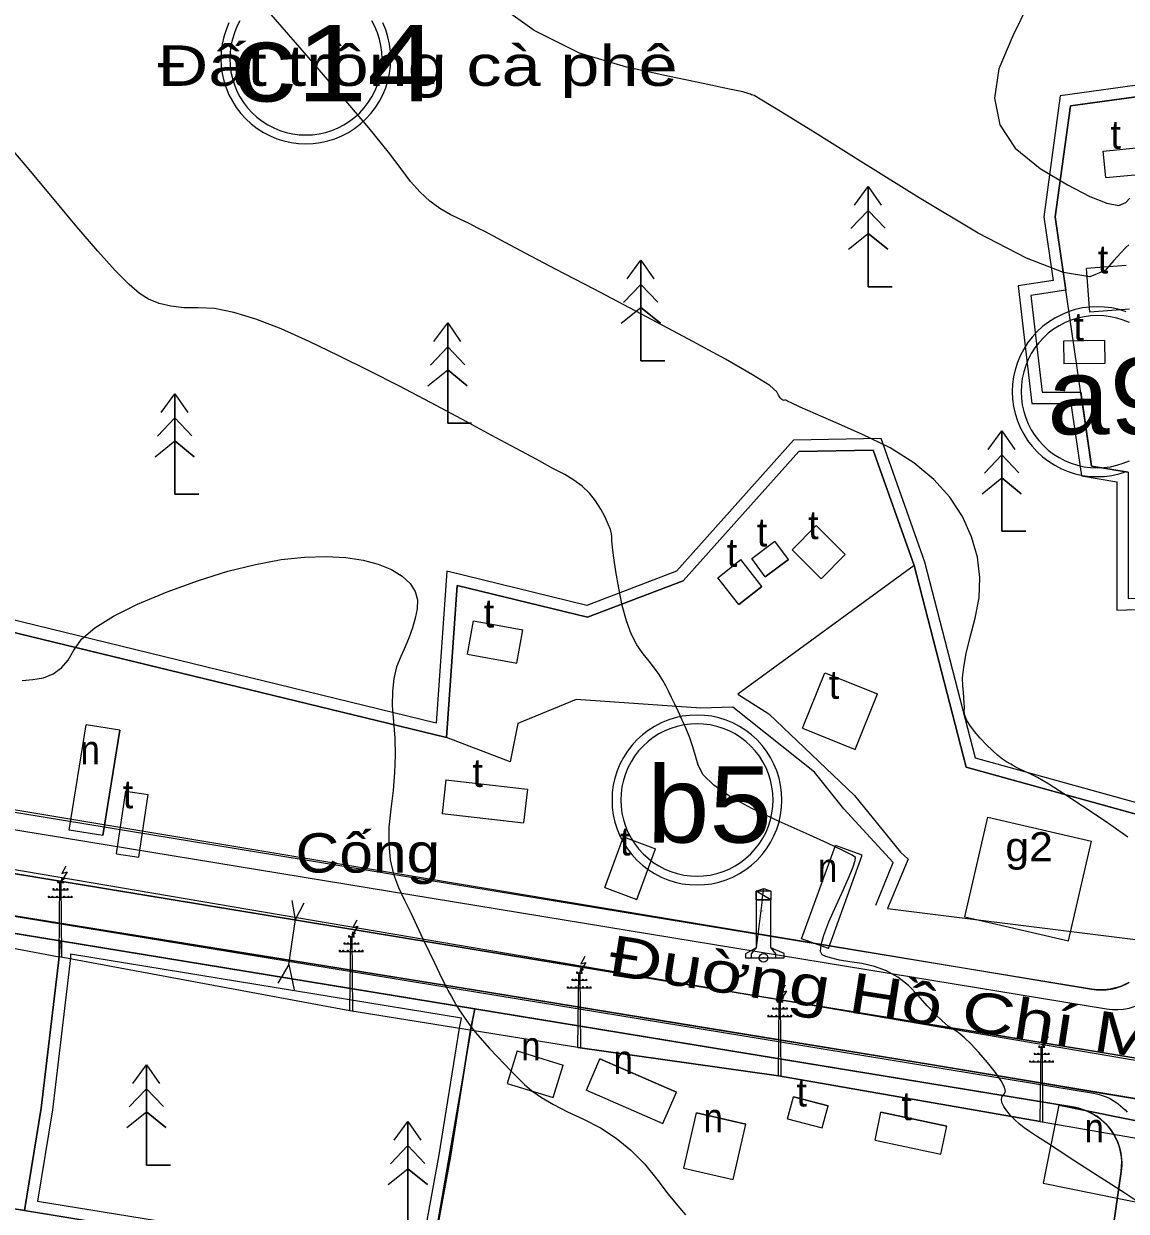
# Model space of a CAD drawing. Header units: metres. Extents: x 532950 to 537618, y 1849954 to 1853119.
# Drawn here: x 535671.4 to 535865.4, y 1851544.3 to 1851753.2 of the extents above; entities that cross this region are included whole.
import ezdxf

# ---------------------------------------------------------------- set-up
doc = ezdxf.new("R2010")
doc.units = ezdxf.units.M
doc.header["$LTSCALE"] = 3.1
doc.header["$PDMODE"] = 32
doc.header["$PDSIZE"] = 1.55
for name, color, linetype, lineweight in [('11', 7, 'Continuous', 13), ('36', 7, 'Continuous', 13), ('50', 7, 'Continuous', 13), ('52', 7, 'Continuous', 13), ('53', 7, 'Continuous', 13), ('55', 7, 'Continuous', 13), ('58', 7, 'Continuous', 13), ('9', 7, 'Continuous', 13)]:
    doc.layers.add(name, color=color, linetype=linetype, lineweight=lineweight)

msp = doc.modelspace()

# ---------------------------------------------------------------- linework, layer by layer
at = {"layer": '11'}
msp.add_lwpolyline([(534746.73, 1851755.99), (534939.8, 1851726.76), (535222.45, 1851682.6), (535475.02, 1851637.55), (536031.43, 1851542.89)], dxfattribs=at)
at = {"layer": '36'}
for points in [[(535872.98, 1851614.59), (535838.89, 1851624.03), (535829.98, 1851658.47), (535822.26, 1851680.23), (535806.85, 1851679.92), (535786.3, 1851656.9), (535770.51, 1851650.89), (535745.84, 1851656.91), (535743.97, 1851630.17), (535615.39, 1851661.52), (535618.35, 1851670.91), (535626.29, 1851698.67), (535643.14, 1851760.83)], [(535867.34, 1851742.37), (535853.8, 1851740.53), (535850.88, 1851719.23), (535852.52, 1851708.01), (535846.38, 1851707.11), (535848.81, 1851686.39), (535855.68, 1851686.39), (535857.54, 1851673.65), (535863.73, 1851672.62), (535863.73, 1851650.05), (535875.7, 1851650.43)], [(535867.34, 1851742.37), (535853.8, 1851740.53), (535850.88, 1851719.23), (535852.52, 1851708.01), (535846.38, 1851707.11), (535848.81, 1851686.39), (535855.68, 1851686.39), (535857.54, 1851673.65), (535863.73, 1851672.62), (535863.73, 1851650.05), (535875.7, 1851650.43)], [(535874.48, 1851624.41), (535874.32, 1851623.18), (535874.16, 1851621.95), (535873.98, 1851620.72), (535873.8, 1851619.49), (535873.61, 1851618.26), (535873.41, 1851617.04), (535873.2, 1851615.81), (535872.98, 1851614.59), (535838.89, 1851624.03), (535829.98, 1851658.47), (535822.26, 1851680.23), (535806.85, 1851679.92), (535786.3, 1851656.9), (535770.51, 1851650.89), (535745.84, 1851656.91), (535743.97, 1851630.17), (535615.39, 1851661.52)], [(535741.28, 1851536.57), (535744.51, 1851554.25), (535748.06, 1851576.52), (535748.42, 1851578.25), (535679.66, 1851589.52), (535679.62, 1851588.88), (535676.46, 1851562.14), (535673.85, 1851546.1), (535717.86, 1851538.92)]]:
    msp.add_lwpolyline(points, dxfattribs=at)
msp.add_lwpolyline([(535748.06, 1851576.52), (535748.42, 1851578.25), (535679.66, 1851589.52), (535679.62, 1851588.88), (535676.46, 1851562.14), (535673.85, 1851546.1), (535717.86, 1851538.92), (535729.53, 1851537.39), (535741.28, 1851536.57), (535744.51, 1851554.25)], close=True, dxfattribs=at)
at = {"layer": '50'}
for points in [[(535869.26, 1851740.61), (535855.58, 1851738.76), (535852.9, 1851719.24), (535854.78, 1851706.32), (535848.59, 1851705.42), (535850.59, 1851688.39), (535857.41, 1851688.39), (535859.31, 1851675.39), (535865.73, 1851674.32), (535865.74, 1851652.12), (535877.63, 1851652.49), (535877.79, 1851666.91), (535877.41, 1851676.44), (535876.06, 1851685.89), (535870.96, 1851711.92), (535869.53, 1851721.48), (535868.96, 1851731.12), (535869.27, 1851740.78)], [(535648.75, 1851596.62), (535560.13, 1851612.32), (535555.48, 1851586.42), (535551.82, 1851563.97), (535671.55, 1851544.45), (535674.48, 1851562.42), (535677.62, 1851589.06), (535677.8, 1851591.86)]]:
    msp.add_lwpolyline(points, close=True, dxfattribs=at)
for points in [[(535874.54, 1851612.08), (535837.25, 1851622.42), (535828.07, 1851657.89), (535820.86, 1851678.21), (535807.77, 1851677.94), (535787.47, 1851655.21), (535770.64, 1851648.8), (535747.67, 1851654.41), (535745.8, 1851627.67), (535613.36, 1851659.8), (535601.68, 1851626.28), (535859.3, 1851583.37), (535860.15, 1851583.27), (535861.02, 1851583.24), (535861.88, 1851583.28), (535862.73, 1851583.4), (535863.57, 1851583.59), (535864.39, 1851583.86), (535865.19, 1851584.19), (535865.95, 1851584.59)], [(535862.81, 1851539.4), (535864.52, 1851551.31), (535864.6, 1851552.17), (535864.61, 1851553.03), (535864.55, 1851553.89), (535864.41, 1851554.74), (535864.2, 1851555.57), (535863.92, 1851556.39), (535863.57, 1851557.17), (535863.16, 1851557.93), (535862.68, 1851558.64), (535862.14, 1851559.32), (535861.55, 1851559.94), (535860.9, 1851560.51), (535860.21, 1851561.02), (535859.47, 1851561.47), (535858.7, 1851561.85), (535857.9, 1851562.17), (535857.08, 1851562.42), (535856.24, 1851562.6), (535750.8, 1851579.89), (535750.03, 1851576.16), (535746.48, 1851553.92), (535742.93, 1851534.51)]]:
    msp.add_lwpolyline(points, dxfattribs=at)
at = {"layer": '52'}
msp.add_line((535651.78, 1851614.36), (535861.95, 1851579.9), dxfattribs=at)
msp.add_lwpolyline([(535649.26, 1851599.58), (535859.62, 1851565.08), (535860.15, 1851564.98), (535860.66, 1851564.85), (535861.18, 1851564.7), (535861.68, 1851564.51), (535862.17, 1851564.3), (535862.65, 1851564.07), (535863.12, 1851563.81), (535863.57, 1851563.52), (535864, 1851563.21), (535864.42, 1851562.88), (535864.82, 1851562.53), (535865.2, 1851562.15), (535865.56, 1851561.76)], dxfattribs=at)
msp.add_arc((535863.57, 1851589.77), 10, 260.6876, 350.1779, dxfattribs=at)
at = {"layer": '53'}
msp.add_line((535717.54, 1851536.95), (535450.7, 1851580.45), dxfattribs=at)
for points in [[(535874.54, 1851612.08), (535837.25, 1851622.42), (535828.07, 1851657.89), (535820.86, 1851678.21), (535807.77, 1851677.94), (535787.47, 1851655.21), (535770.64, 1851648.8), (535747.67, 1851654.41), (535745.8, 1851627.67), (535613.36, 1851659.8), (535601.68, 1851626.28), (535859.3, 1851583.37), (535859.83, 1851583.3), (535860.36, 1851583.25), (535860.9, 1851583.24), (535861.43, 1851583.25), (535861.97, 1851583.29), (535862.5, 1851583.36), (535863.02, 1851583.46), (535863.54, 1851583.58), (535864.06, 1851583.74), (535864.56, 1851583.92), (535865.05, 1851584.13), (535865.54, 1851584.36)], [(535865.53, 1851584.37), (535865.05, 1851584.14), (535864.56, 1851583.93), (535864.05, 1851583.75), (535863.54, 1851583.59), (535863.02, 1851583.47), (535862.5, 1851583.37), (535861.97, 1851583.3), (535861.43, 1851583.26), (535860.9, 1851583.24), (535860.36, 1851583.26), (535859.83, 1851583.3), (535859.3, 1851583.37), (535652.26, 1851617.32)], [(535648.75, 1851596.62), (535856.24, 1851562.6), (535856.76, 1851562.5), (535857.28, 1851562.37), (535857.79, 1851562.21), (535858.29, 1851562.03), (535858.78, 1851561.82), (535859.26, 1851561.58), (535859.73, 1851561.32), (535860.18, 1851561.04), (535860.62, 1851560.73), (535861.04, 1851560.39), (535861.44, 1851560.04), (535861.82, 1851559.67), (535862.18, 1851559.27), (535862.52, 1851558.86), (535862.83, 1851558.43), (535863.13, 1851557.98), (535863.4, 1851557.52), (535863.64, 1851557.04), (535863.86, 1851556.55), (535864.05, 1851556.05), (535864.21, 1851555.55), (535864.35, 1851555.03), (535864.46, 1851554.51), (535864.54, 1851553.98), (535864.59, 1851553.45), (535864.62, 1851552.91), (535864.61, 1851552.38), (535864.58, 1851551.84), (535864.52, 1851551.31), (535862.81, 1851539.4)], [(535742.93, 1851534.51), (535746.48, 1851553.92), (535750.03, 1851576.16), (535750.8, 1851579.89), (535677.8, 1851591.86), (535677.62, 1851589.06), (535674.48, 1851562.42), (535671.55, 1851544.45), (535717.54, 1851536.95)], [(535742.93, 1851534.51), (535750.8, 1851579.89), (535856.24, 1851562.6), (535856.76, 1851562.5), (535857.28, 1851562.37), (535857.79, 1851562.21), (535858.29, 1851562.03), (535858.78, 1851561.82), (535859.26, 1851561.58), (535859.73, 1851561.32), (535860.18, 1851561.04), (535860.62, 1851560.73), (535861.04, 1851560.39), (535861.44, 1851560.04), (535861.82, 1851559.67), (535862.18, 1851559.27), (535862.52, 1851558.86), (535862.83, 1851558.43), (535863.13, 1851557.98), (535863.4, 1851557.52), (535863.64, 1851557.04), (535863.86, 1851556.55), (535864.05, 1851556.05), (535864.21, 1851555.55), (535864.35, 1851555.03), (535864.46, 1851554.51), (535864.54, 1851553.98), (535864.59, 1851553.45), (535864.62, 1851552.91), (535864.61, 1851552.38), (535864.58, 1851551.84), (535864.52, 1851551.31), (535862.81, 1851539.4)]]:
    msp.add_lwpolyline(points, dxfattribs=at)
msp.add_lwpolyline([(535551.82, 1851563.97), (535555.48, 1851586.42), (535560.13, 1851612.32), (535648.75, 1851596.62), (535677.8, 1851591.86), (535677.62, 1851589.06), (535674.48, 1851562.42), (535671.55, 1851544.45)], close=True, dxfattribs=at)
at = {"layer": '55'}
for p, q in [((535861.36, 1851730.8), (535868.33, 1851731.47)), ((535861.82, 1851726.15), (535861.36, 1851730.8)), ((535861.82, 1851726.15), (535868.78, 1851726.82)), ((535820.02, 1851724.59), (535820.02, 1851706.92)), ((535816.96, 1851717.15), (535820.02, 1851720.35)), ((535823, 1851717.21), (535820.02, 1851720.35)), ((535816.54, 1851713.52), (535820.02, 1851716.3)), ((535823.43, 1851713.53), (535820.02, 1851716.3)), ((535780.02, 1851711.59), (535780.02, 1851693.92)), ((535865.41, 1851710.69), (535858.43, 1851710.16)), ((535859.01, 1851702.44), (535858.43, 1851710.16)), ((535776.96, 1851704.15), (535780.02, 1851707.35)), ((535783, 1851704.21), (535780.02, 1851707.35)), ((535820.02, 1851706.92), (535824.22, 1851706.92)), ((535776.54, 1851700.52), (535780.02, 1851703.3)), ((535783.43, 1851700.53), (535780.02, 1851703.3)), ((535865.99, 1851702.96), (535859.01, 1851702.44)), ((535746.02, 1851700.59), (535746.02, 1851682.92)), ((535861.57, 1851697.46), (535854.35, 1851697.35)), ((535861.57, 1851697.46), (535854.35, 1851697.35)), ((535854.35, 1851697.35), (535854.41, 1851693.35)), ((535861.57, 1851697.46), (535861.63, 1851693.46)), ((535742.96, 1851693.15), (535746.02, 1851696.35)), ((535749, 1851693.21), (535746.02, 1851696.35)), ((535780.02, 1851693.92), (535784.22, 1851693.92)), ((535861.63, 1851693.46), (535854.41, 1851693.35)), ((535742.54, 1851689.52), (535746.02, 1851692.3)), ((535749.43, 1851689.53), (535746.02, 1851692.3)), ((535698.02, 1851688.09), (535698.02, 1851670.42)), ((535694.96, 1851680.65), (535698.02, 1851683.85)), ((535701, 1851680.71), (535698.02, 1851683.85)), ((535746.02, 1851682.92), (535750.22, 1851682.92)), ((535843.52, 1851681.59), (535843.52, 1851663.92)), ((535694.54, 1851677.02), (535698.02, 1851679.8)), ((535701.43, 1851677.03), (535698.02, 1851679.8)), ((535840.46, 1851674.15), (535843.52, 1851677.35)), ((535846.5, 1851674.21), (535843.52, 1851677.35)), ((535840.04, 1851670.52), (535843.52, 1851673.3)), ((535846.93, 1851670.53), (535843.52, 1851673.3)), ((535698.02, 1851670.42), (535702.22, 1851670.42)), ((535806.62, 1851660.67), (535810.87, 1851664.91)), ((535810.87, 1851664.91), (535815.97, 1851659.81)), ((535843.52, 1851663.92), (535847.72, 1851663.92)), ((535799.51, 1851659.15), (535803.58, 1851662.16)), ((535805.96, 1851658.94), (535803.58, 1851662.16)), ((535613.36, 1851659.8), (535745.8, 1851627.67)), ((535801.89, 1851655.93), (535799.51, 1851659.15)), ((535811.73, 1851655.57), (535806.62, 1851660.67)), ((535806.62, 1851660.67), (535811.73, 1851655.57)), ((535811.73, 1851655.57), (535815.97, 1851659.81)), ((535793.52, 1851655.71), (535797.57, 1851658.93)), ((535801.3, 1851654.23), (535797.57, 1851658.93)), ((535805.96, 1851658.94), (535801.89, 1851655.93)), ((535801.89, 1851655.93), (535805.96, 1851658.94)), ((535797.26, 1851651.02), (535793.52, 1851655.71)), ((535801.3, 1851654.23), (535797.26, 1851651.02)), ((535797.26, 1851651.02), (535801.3, 1851654.23)), ((535749.51, 1851642.28), (535750.58, 1851648.18)), ((535750.58, 1851648.18), (535759.26, 1851646.61)), ((535758.19, 1851640.7), (535759.26, 1851646.61)), ((535749.51, 1851642.28), (535758.19, 1851640.7)), ((535808.43, 1851629.27), (535812.37, 1851639.04)), ((535808.43, 1851629.27), (535812.37, 1851639.04)), ((535812.37, 1851639.04), (535821.64, 1851635.3)), ((535817.71, 1851625.54), (535821.64, 1851635.3)), ((535679.42, 1851611.35), (535682.4, 1851629.87)), ((535688.32, 1851628.91), (535682.4, 1851629.87)), ((535688.32, 1851628.91), (535685.34, 1851610.39)), ((535685.34, 1851610.39), (535688.32, 1851628.91)), ((535808.43, 1851629.27), (535817.71, 1851625.54)), ((535745.69, 1851620.21), (535745.01, 1851614.25)), ((535745.69, 1851620.21), (535760.05, 1851618.57)), ((535687.71, 1851607.2), (535689.35, 1851618.18)), ((535687.71, 1851607.2), (535689.35, 1851618.18)), ((535689.35, 1851618.18), (535693.31, 1851617.59)), ((535691.67, 1851606.6), (535693.31, 1851617.59)), ((535760.05, 1851618.57), (535759.37, 1851612.61)), ((535745.01, 1851614.25), (535757.38, 1851612.84)), ((535745.01, 1851614.25), (535759.37, 1851612.61)), ((535836.99, 1851596.09), (535841.05, 1851613.63)), ((535841.05, 1851613.63), (535859.27, 1851609.42)), ((535685.34, 1851610.39), (535679.42, 1851611.35)), ((535773.66, 1851601.24), (535776.97, 1851610.15)), ((535773.66, 1851601.24), (535776.97, 1851610.15)), ((535776.97, 1851610.15), (535782.59, 1851608.06)), ((535855.22, 1851591.88), (535859.27, 1851609.42)), ((535761.35, 1851588.57), (535645.41, 1851607.69)), ((535687.71, 1851607.2), (535691.67, 1851606.6)), ((535779.29, 1851599.16), (535782.59, 1851608.06)), ((535808.29, 1851592.21), (535814.25, 1851608.66)), ((535812.99, 1851590.5), (535818.95, 1851606.96)), ((535812.99, 1851590.5), (535818.95, 1851606.96)), ((535818.95, 1851606.96), (535814.25, 1851608.66)), ((535678.05, 1851602.43), (535678.2, 1851603.04)), ((535676.54, 1851600.87), (535679.25, 1851600.87)), ((535677.35, 1851602.11), (535678.44, 1851602.11)), ((535773.66, 1851601.24), (535779.29, 1851599.16)), ((535750.56, 1851583.25), (535656.19, 1851598.45)), ((535675.73, 1851599.54), (535680.01, 1851599.54)), ((535719.25, 1851595.65), (535720.73, 1851598.58)), ((535630.2, 1851598.09), (535677.62, 1851589.06)), ((535718.06, 1851587.72), (535719.25, 1851595.65)), ((535836.99, 1851596.09), (535855.22, 1851591.88)), ((535836.99, 1851596.09), (535855.22, 1851591.88)), ((535728.53, 1851592.59), (535729.62, 1851592.59)), ((535729.23, 1851592.91), (535729.38, 1851593.52)), ((535812.99, 1851590.5), (535808.29, 1851592.21)), ((535727.72, 1851591.34), (535730.43, 1851591.34)), ((535728.81, 1851579.54), (535677.62, 1851589.06)), ((535726.91, 1851590.01), (535731.19, 1851590.01)), ((535718.06, 1851587.72), (535716.14, 1851584.41)), ((535718.06, 1851587.72), (535718.98, 1851583.26)), ((535768.65, 1851586.19), (535769.74, 1851586.19)), ((535769.35, 1851586.51), (535769.5, 1851587.12)), ((535767.84, 1851584.95), (535770.55, 1851584.95)), ((535767.03, 1851583.61), (535771.31, 1851583.61)), ((535804.62, 1851581.49), (535804.77, 1851582.1)), ((535803.12, 1851579.92), (535805.83, 1851579.92)), ((535803.93, 1851581.17), (535805.02, 1851581.17)), ((535802.31, 1851578.59), (535806.59, 1851578.59)), ((535850.69, 1851573.49), (535850.84, 1851574.1)), ((535758.23, 1851572.54), (535756.45, 1851566.81)), ((535758.23, 1851572.54), (535766.33, 1851570.03)), ((535758.23, 1851572.54), (535766.33, 1851570.03)), ((535849.18, 1851571.93), (535851.89, 1851571.93)), ((535849.99, 1851573.18), (535851.08, 1851573.18)), ((535693.02, 1851570.09), (535693.02, 1851552.42)), ((535764.56, 1851564.3), (535766.33, 1851570.03)), ((535770.41, 1851565.63), (535772.81, 1851571.13)), ((535786.25, 1851565.26), (535772.81, 1851571.13)), ((535772.81, 1851571.13), (535786.25, 1851565.26)), ((535943.31, 1851551.4), (535831.32, 1851570.05)), ((535848.37, 1851570.6), (535852.65, 1851570.6)), ((535689.96, 1851562.65), (535693.02, 1851565.85)), ((535696, 1851562.71), (535693.02, 1851565.85)), ((535756.45, 1851566.81), (535764.56, 1851564.3)), ((535770.41, 1851565.63), (535783.85, 1851559.76)), ((535783.85, 1851559.76), (535786.25, 1851565.26)), ((535805.83, 1851560.58), (535806.85, 1851564.45)), ((535812.95, 1851562.83), (535806.85, 1851564.45)), ((535806.85, 1851564.45), (535812.95, 1851562.83)), ((535853.55, 1851562.95), (535850.79, 1851549.23)), ((535871.78, 1851559.29), (535853.55, 1851562.95)), ((535853.55, 1851562.95), (535871.78, 1851559.29)), ((535689.54, 1851559.02), (535693.02, 1851561.8)), ((535696.43, 1851559.03), (535693.02, 1851561.8)), ((535787.58, 1851551.89), (535789.82, 1851561.64)), ((535798.46, 1851559.65), (535789.82, 1851561.64)), ((535789.82, 1851561.64), (535798.46, 1851559.65)), ((535811.93, 1851558.97), (535812.95, 1851562.83)), ((535821.2, 1851556.84), (535822.25, 1851561.73)), ((535833.82, 1851559.25), (535822.25, 1851561.73)), ((535822.25, 1851561.73), (535833.82, 1851559.25)), ((535739.02, 1851560.09), (535739.02, 1851542.42)), ((535796.22, 1851549.91), (535798.46, 1851559.65)), ((535805.83, 1851560.58), (535811.93, 1851558.97)), ((535832.78, 1851554.36), (535833.82, 1851559.25)), ((535821.2, 1851556.84), (535832.78, 1851554.36)), ((535735.96, 1851552.65), (535739.02, 1851555.85)), ((535742, 1851552.71), (535739.02, 1851555.85)), ((535693.02, 1851552.42), (535697.22, 1851552.42)), ((535735.54, 1851549.02), (535739.02, 1851551.8)), ((535742.43, 1851549.03), (535739.02, 1851551.8)), ((535787.58, 1851551.89), (535796.22, 1851549.91)), ((535850.79, 1851549.23), (535869.02, 1851545.56))]:
    msp.add_line(p, q, dxfattribs=at)
for points in [[(535872.41, 1851570.38), (535846.83, 1851574.57), (535821.26, 1851578.76), (535761.35, 1851588.57), (535719.23, 1851595.51), (535674.39, 1851602.91), (535645.41, 1851607.69), (535598.51, 1851616.12), (535550.55, 1851624.74), (535519.05, 1851630.39), (535451.41, 1851641.73), (535449.38, 1851643.3), (535448.59, 1851644.24), (535447.71, 1851645.52), (535446.85, 1851647.37), (535449.25, 1851666.44), (535456.08, 1851686.86), (535462.92, 1851702.5), (535468.6, 1851715.49), (535476.45, 1851739.08), (535582.95, 1851706.02), (535584.42, 1851710.44), (535478.15, 1851743.46), (535485.58, 1851772.66)], [(535865.84, 1851714.31), (535865.31, 1851713.83), (535864.44, 1851712.92), (535863.23, 1851711.57), (535861.68, 1851709.78), (535859, 1851708.68), (535854.39, 1851709.41), (535847.84, 1851711.97), (535839.37, 1851716.35), (535828.97, 1851722.56), (535818.72, 1851728.98), (535810.69, 1851733.99), (535804.89, 1851737.59), (535801.3, 1851739.78), (535799.94, 1851740.56), (535799.71, 1851740.64), (535799.48, 1851740.72), (535799.27, 1851740.8), (535799.08, 1851740.87), (535798.91, 1851740.95), (535797.92, 1851741.19), (535795.28, 1851741.77), (535790.99, 1851742.69), (535785.05, 1851743.94), (535777.46, 1851745.53), (535769.2, 1851748.03), (535761.25, 1851752.03), (535753.62, 1851757.52)], [(535806.42, 1851686.51), (535805.78, 1851686.83), (535805.65, 1851686.92), (535805.51, 1851686.98), (535805.38, 1851687), (535805.25, 1851686.99), (535805.12, 1851686.94), (535804.98, 1851686.96), (535804.78, 1851687.11), (535804.53, 1851687.42), (535804.24, 1851687.86), (535803.91, 1851688.46), (535802.67, 1851689.54), (535799.67, 1851691.44), (535794.91, 1851694.17), (535788.4, 1851697.73), (535780.13, 1851702.1), (535771.77, 1851706.49), (535764.99, 1851710.05), (535759.78, 1851712.79), (535756.14, 1851714.71), (535754.08, 1851715.81), (535752.76, 1851716.52), (535751.33, 1851717.26), (535749.79, 1851718.03), (535748.16, 1851718.83), (535746.42, 1851719.67), (535744.64, 1851720.67), (535742.89, 1851721.97), (535741.18, 1851723.57), (535739.49, 1851725.46), (535737.83, 1851727.65), (535735.59, 1851730.63), (535732.13, 1851734.88), (535727.47, 1851740.4), (535721.6, 1851747.2), (535714.52, 1851755.27)], [(535848.19, 1851756.7), (535845.44, 1851751.05), (535842.97, 1851745.29), (535842.21, 1851740.08), (535843.18, 1851735.41), (535845.86, 1851731.29), (535850.26, 1851727.72)], [(535865.73, 1851674.32), (535859.31, 1851675.39), (535852.9, 1851719.24), (535855.58, 1851738.76), (535873.68, 1851741.21)], [(535804.32, 1851612.88), (535799.5, 1851615.14), (535795.67, 1851617.26), (535792.82, 1851619.25), (535790.95, 1851621.09), (535790.07, 1851622.79), (535789.64, 1851624.41), (535789.15, 1851626.01), (535788.6, 1851627.59), (535787.98, 1851629.15), (535787.29, 1851630.69), (535786.6, 1851632.15), (535785.96, 1851633.48), (535785.38, 1851634.69), (535784.86, 1851635.78), (535784.39, 1851636.73), (535783.88, 1851637.68), (535783.22, 1851638.71), (535782.42, 1851639.84), (535781.48, 1851641.07), (535780.39, 1851642.39), (535779.3, 1851643.94), (535778.32, 1851645.87), (535777.46, 1851648.17), (535776.72, 1851650.84), (535776.1, 1851653.89), (535775.6, 1851656.84), (535775.23, 1851659.23), (535774.99, 1851661.04), (535774.87, 1851662.29), (535774.87, 1851662.97), (535774.85, 1851663.49), (535774.65, 1851664.22), (535774.26, 1851665.19), (535773.7, 1851666.39), (535772.96, 1851667.81), (535772.04, 1851669.28), (535770.94, 1851670.63), (535769.67, 1851671.84), (535768.23, 1851672.93), (535766.61, 1851673.89), (535764.52, 1851674.99), (535761.67, 1851676.52), (535758.05, 1851678.47), (535753.66, 1851680.84), (535748.5, 1851683.63), (535743, 1851686.58), (535737.56, 1851689.43), (535732.19, 1851692.17), (535726.88, 1851694.8), (535721.65, 1851697.33), (535716.7, 1851699.55), (535712.27, 1851701.25), (535708.36, 1851702.43), (535704.96, 1851703.09), (535702.08, 1851703.23), (535699.57, 1851703.23), (535697.29, 1851703.49), (535695.23, 1851704), (535693.39, 1851704.75), (535691.77, 1851705.76), (535689.95, 1851707.34), (535687.51, 1851709.82), (535684.45, 1851713.19), (535680.76, 1851717.45), (535676.45, 1851722.62), (535672.01, 1851727.95), (535667.95, 1851732.72)], [(535850.26, 1851727.72), (535855.08, 1851724.85), (535858.99, 1851722.81), (535862.01, 1851721.61), (535864.13, 1851721.25), (535865.35, 1851721.74), (535866.05, 1851722.49)], [(535817.59, 1851721.3), (535820.02, 1851724.59), (535822.29, 1851721.3)], [(535817.59, 1851721.3), (535820.02, 1851724.59), (535822.29, 1851721.3)], [(535824.22, 1851706.92), (535820.02, 1851706.92), (535820.02, 1851724.59)], [(535816.96, 1851717.15), (535820.02, 1851720.35), (535823, 1851717.21)], [(535816.54, 1851713.52), (535820.02, 1851716.3), (535823.43, 1851713.53)], [(535777.59, 1851708.3), (535780.02, 1851711.59), (535782.29, 1851708.3)], [(535777.59, 1851708.3), (535780.02, 1851711.59), (535782.29, 1851708.3)], [(535784.22, 1851693.92), (535780.02, 1851693.92), (535780.02, 1851711.59)], [(535776.96, 1851704.15), (535780.02, 1851707.35), (535783, 1851704.21)], [(535776.54, 1851700.52), (535780.02, 1851703.3), (535783.43, 1851700.53)], [(535743.59, 1851697.3), (535746.02, 1851700.59), (535748.29, 1851697.3)], [(535743.59, 1851697.3), (535746.02, 1851700.59), (535748.29, 1851697.3)], [(535750.22, 1851682.92), (535746.02, 1851682.92), (535746.02, 1851700.59)], [(535742.96, 1851693.15), (535746.02, 1851696.35), (535749, 1851693.21)], [(535742.54, 1851689.52), (535746.02, 1851692.3), (535749.43, 1851689.53)], [(535695.59, 1851684.8), (535698.02, 1851688.09), (535700.29, 1851684.8)], [(535695.59, 1851684.8), (535698.02, 1851688.09), (535700.29, 1851684.8)], [(535702.22, 1851670.42), (535698.02, 1851670.42), (535698.02, 1851688.09)], [(535865.71, 1851610.09), (535861.68, 1851612.91), (535857.7, 1851615.59), (535854.4, 1851617.76), (535851.76, 1851619.43), (535849.79, 1851620.6), (535848.5, 1851621.27), (535847.56, 1851621.68), (535846.68, 1851622.1), (535845.85, 1851622.51), (535845.08, 1851622.93), (535844.35, 1851623.34), (535843.61, 1851623.84), (535842.78, 1851624.51), (535841.85, 1851625.34), (535840.83, 1851626.35), (535839.72, 1851627.52), (535838.68, 1851628.72), (535837.88, 1851629.79), (535837.32, 1851630.74), (535836.99, 1851631.56), (535836.9, 1851632.26), (535836.92, 1851632.95), (535836.9, 1851633.74), (535836.85, 1851634.64), (535836.76, 1851635.64), (535836.64, 1851636.75), (535836.62, 1851638.15), (535836.82, 1851640.04), (535837.26, 1851642.42), (535837.92, 1851645.28), (535838.81, 1851648.64), (535839.52, 1851652.23), (535839.65, 1851655.81), (535839.21, 1851659.38), (535838.2, 1851662.94), (535836.6, 1851666.49), (535834.39, 1851669.9), (535831.53, 1851673.05), (535828.01, 1851675.95), (535823.84, 1851678.58), (535819.01, 1851680.95), (535814.36, 1851682.98), (535810.71, 1851684.59), (535808.06, 1851685.76), (535806.42, 1851686.51)], [(535694.96, 1851680.65), (535698.02, 1851683.85), (535701, 1851680.71)], [(535841.09, 1851678.3), (535843.52, 1851681.59), (535845.79, 1851678.3)], [(535841.09, 1851678.3), (535843.52, 1851681.59), (535845.79, 1851678.3)], [(535847.72, 1851663.92), (535843.52, 1851663.92), (535843.52, 1851681.59)], [(535694.54, 1851677.02), (535698.02, 1851679.8), (535701.43, 1851677.03)], [(535821.36, 1851598.17), (535824.38, 1851605.65), (535815.7, 1851615.08), (535810.56, 1851621.54), (535796.19, 1851632.97), (535790.57, 1851632.78), (535768.62, 1851634.35), (535758.35, 1851630.08), (535757.02, 1851623.39), (535745.8, 1851627.67), (535747.67, 1851654.41), (535770.64, 1851648.8), (535787.47, 1851655.21), (535807.77, 1851677.94), (535820.86, 1851678.21), (535828.07, 1851657.89), (535797.05, 1851635.25), (535802.5, 1851631.8), (535817.61, 1851617.45), (535825.7, 1851607.45), (535827.05, 1851606.27), (535826.37, 1851604.72), (535823.37, 1851597.55), (535875.04, 1851591.09)], [(535840.46, 1851674.15), (535843.52, 1851677.35), (535846.5, 1851674.21)], [(535840.04, 1851670.52), (535843.52, 1851673.3), (535846.93, 1851670.53)], [(535671.14, 1851637.69), (535673, 1851637.83), (535674.91, 1851638.16), (535676.58, 1851638.85), (535678.03, 1851639.88), (535679.25, 1851641.27), (535680.23, 1851643), (535681.59, 1851644.94), (535683.9, 1851646.94), (535687.19, 1851649), (535691.43, 1851651.11), (535696.65, 1851653.28), (535702.17, 1851655.28), (535707.35, 1851656.89), (535712.19, 1851658.1), (535716.69, 1851658.93), (535720.84, 1851659.37), (535724.64, 1851659.47), (535728.06, 1851659.3), (535731.12, 1851658.86), (535733.8, 1851658.15), (535736.11, 1851657.17), (535738, 1851656.01), (535739.39, 1851654.73), (535740.29, 1851653.35), (535740.71, 1851651.86), (535740.64, 1851650.26), (535740.27, 1851648.61), (535739.8, 1851646.94), (535739.22, 1851645.27), (535738.54, 1851643.58), (535737.75, 1851641.88), (535737.03, 1851640.06), (535736.54, 1851638), (535736.28, 1851635.71), (535736.25, 1851633.19), (535736.45, 1851630.44), (535736.69, 1851627.53), (535736.76, 1851624.53), (535736.67, 1851621.46), (535736.42, 1851618.3), (535736, 1851615.06), (535735.66, 1851611.88), (535735.63, 1851608.91), (535735.9, 1851606.15), (535736.49, 1851603.6), (535737.38, 1851601.26), (535738.44, 1851599.03), (535739.5, 1851596.78), (535740.57, 1851594.52), (535741.65, 1851592.25), (535742.74, 1851589.97)], [(535828.07, 1851657.89), (535837.25, 1851622.42), (535878.78, 1851610.91)], [(535421, 1851640.21), (535447.68, 1851635.44), (535487.29, 1851628.56), (535518.13, 1851623.25), (535560.72, 1851615.6), (535602.91, 1851608.02), (535656.19, 1851598.45), (535677.99, 1851594.94), (535703.37, 1851590.85), (535718.17, 1851588.47), (535750.56, 1851583.25), (535790.94, 1851576.65), (535831.32, 1851570.05), (535859.32, 1851565.39), (535887.31, 1851560.73)], [(535867.1, 1851546.21), (535865.33, 1851547.35), (535862.85, 1851548.95), (535859.67, 1851551.01), (535856.39, 1851553.13), (535853.62, 1851554.92), (535851.36, 1851556.38), (535849.62, 1851557.51), (535848.39, 1851558.31), (535847.45, 1851558.97), (535846.58, 1851559.66), (535845.78, 1851560.39), (535845.04, 1851561.16), (535844.37, 1851561.97), (535843.84, 1851562.75), (535843.53, 1851563.43), (535843.43, 1851564.01), (535843.55, 1851564.49), (535843.89, 1851564.86), (535844.14, 1851565.35), (535843.97, 1851566.15), (535843.39, 1851567.27), (535842.4, 1851568.7), (535841, 1851570.45), (535839.47, 1851572.21), (535838.1, 1851573.68), (535836.9, 1851574.85), (535835.84, 1851575.73), (535834.95, 1851576.31), (535834.06, 1851576.89), (535832.99, 1851577.78), (535831.76, 1851578.96), (535830.36, 1851580.45), (535828.79, 1851582.24), (535827.07, 1851584.01), (535825.22, 1851585.46), (535823.23, 1851586.59), (535821.12, 1851587.39), (535818.87, 1851587.87), (535816.75, 1851588.19), (535814.98, 1851588.5), (535813.59, 1851588.81), (535812.56, 1851589.12), (535811.9, 1851589.42), (535811.62, 1851590.01), (535811.72, 1851591.17), (535812.21, 1851592.9), (535813.09, 1851595.2), (535814.35, 1851598.07), (535815.65, 1851600.93), (535816.65, 1851603.21), (535817.34, 1851604.89), (535817.72, 1851606), (535817.79, 1851606.51), (535817.18, 1851606.94), (535815.54, 1851607.79), (535812.84, 1851609.07), (535809.1, 1851610.77), (535804.32, 1851612.88)], [(535645.41, 1851607.69), (535761.35, 1851588.57), (535881.16, 1851568.94)], [(535678.82, 1851605.03), (535678.13, 1851603.74), (535679.03, 1851604), (535678.05, 1851602.39), (535678.6, 1851602.84)], [(535677.62, 1851589.06), (535677.78, 1851602.22), (535677.95, 1851602.22), (535678.06, 1851589.06)], [(535800.31, 1851600.62), (535801.61, 1851601.06), (535802.86, 1851600.62), (535802.86, 1851599.58), (535802.86, 1851599.11), (535800.31, 1851599.11), (535800.31, 1851600.62), (535800.31, 1851590.71), (535799.41, 1851589.58), (535799.41, 1851588.88), (535803.76, 1851588.88), (535803.76, 1851589.58), (535802.86, 1851590.71), (535802.86, 1851599.11)], [(535831.32, 1851570.05), (535750.56, 1851583.25), (535656.19, 1851598.45)], [(535718.06, 1851587.72), (535719.25, 1851595.65), (535718.62, 1851599)], [(535730, 1851595.51), (535729.31, 1851594.21), (535730.21, 1851594.48), (535729.23, 1851592.87), (535729.78, 1851593.31)], [(535728.81, 1851579.54), (535728.96, 1851592.7), (535729.13, 1851592.7), (535729.24, 1851579.54)], [(535768.93, 1851573.14), (535728.81, 1851579.54), (535677.62, 1851589.06)], [(535742.74, 1851589.97), (535743.75, 1851587.87), (535744.58, 1851586.14), (535745.24, 1851584.79), (535745.72, 1851583.8), (535746.04, 1851583.19), (535746.31, 1851582.7), (535746.66, 1851582.07), (535747.11, 1851581.31), (535747.64, 1851580.41), (535748.27, 1851579.38), (535749, 1851578.25), (535749.88, 1851577.04), (535750.9, 1851575.75), (535752.05, 1851574.39), (535753.35, 1851572.96), (535754.69, 1851571.53), (535755.98, 1851570.18), (535757.22, 1851568.9), (535758.41, 1851567.7), (535759.54, 1851566.58), (535760.84, 1851565.47), (535762.53, 1851564.31), (535764.61, 1851563.09), (535767.07, 1851561.82), (535769.92, 1851560.49), (535772.88, 1851558.98), (535775.64, 1851557.18), (535778.23, 1851555.07), (535780.63, 1851552.65), (535782.84, 1851549.94), (535784.81, 1851547.34), (535786.48, 1851545.25), (535787.85, 1851543.67)], [(535770.12, 1851589.11), (535769.43, 1851587.82), (535770.33, 1851588.08), (535769.35, 1851586.47), (535769.9, 1851586.91)], [(535768.93, 1851573.14), (535769.08, 1851586.3), (535769.25, 1851586.3), (535769.36, 1851573.14)], [(535805.39, 1851584.09), (535804.71, 1851582.79), (535805.6, 1851583.06), (535804.63, 1851581.45), (535805.18, 1851581.89)], [(535804.2, 1851568.12), (535804.36, 1851581.28), (535804.53, 1851581.28), (535804.64, 1851568.12)], [(535851.46, 1851576.09), (535850.77, 1851574.8), (535851.67, 1851575.06), (535850.69, 1851573.45), (535851.24, 1851573.9)], [(535850.27, 1851560.12), (535804.2, 1851568.12), (535768.93, 1851573.14)], [(535768.93, 1851573.14), (535804.2, 1851568.12), (535850.27, 1851560.12), (535893.93, 1851552.55)], [(535850.27, 1851560.12), (535850.42, 1851573.28), (535850.59, 1851573.28), (535850.7, 1851560.12)], [(535690.59, 1851566.8), (535693.02, 1851570.09), (535695.29, 1851566.8)], [(535690.59, 1851566.8), (535693.02, 1851570.09), (535695.29, 1851566.8)], [(535697.22, 1851552.42), (535693.02, 1851552.42), (535693.02, 1851570.09)], [(535831.32, 1851570.05), (535943.31, 1851551.4), (536041.3, 1851534.62)], [(535689.96, 1851562.65), (535693.02, 1851565.85), (535696, 1851562.71)], [(535689.54, 1851559.02), (535693.02, 1851561.8), (535696.43, 1851559.03)], [(535736.59, 1851556.8), (535739.02, 1851560.09), (535741.29, 1851556.8)], [(535736.59, 1851556.8), (535739.02, 1851560.09), (535741.29, 1851556.8)], [(535743.22, 1851542.42), (535739.02, 1851542.42), (535739.02, 1851560.09)], [(535735.96, 1851552.65), (535739.02, 1851555.85), (535742, 1851552.71)], [(535735.54, 1851549.02), (535739.02, 1851551.8), (535742.43, 1851549.03)]]:
    msp.add_lwpolyline(points, dxfattribs=at)
for points in [[(535676.62, 1851600.87), (535676.62, 1851601.07), (535676.71, 1851601.07), (535676.71, 1851600.87)], [(535677.21, 1851600.87), (535677.21, 1851601.07), (535677.3, 1851601.07), (535677.3, 1851600.87)], [(535677.42, 1851602.12), (535677.42, 1851602.32), (535677.51, 1851602.32), (535677.51, 1851602.12)], [(535678.25, 1851602.12), (535678.25, 1851602.32), (535678.34, 1851602.32), (535678.34, 1851602.12)], [(535678.47, 1851600.88), (535678.47, 1851601.08), (535678.56, 1851601.08), (535678.56, 1851600.88)], [(535679.06, 1851600.87), (535679.06, 1851601.07), (535679.15, 1851601.07), (535679.15, 1851600.87)], [(535800.31, 1851599.11), (535802.86, 1851599.11), (535800.31, 1851600.62), (535800.31, 1851590.64), (535798.43, 1851589.58), (535798.43, 1851588.88), (535805.2, 1851588.88), (535805.2, 1851589.62), (535802.86, 1851590.64), (535802.86, 1851599.11)], [(535800.31, 1851600.62), (535800.31, 1851599.11), (535801.36, 1851599.11), (535801.61, 1851601.06), (535802.86, 1851600.62)], [(535675.8, 1851599.53), (535675.8, 1851599.73), (535675.89, 1851599.73), (535675.89, 1851599.53)], [(535676.39, 1851599.53), (535676.39, 1851599.73), (535676.48, 1851599.73), (535676.48, 1851599.53)], [(535677.21, 1851599.53), (535677.21, 1851599.73), (535677.3, 1851599.73), (535677.3, 1851599.53)], [(535678.47, 1851599.54), (535678.47, 1851599.74), (535678.56, 1851599.74), (535678.56, 1851599.54)], [(535679.22, 1851599.54), (535679.22, 1851599.74), (535679.31, 1851599.74), (535679.31, 1851599.54)], [(535679.81, 1851599.53), (535679.81, 1851599.73), (535679.9, 1851599.73), (535679.9, 1851599.53)], [(535801.36, 1851599.11), (535800.31, 1851590.64), (535798.43, 1851589.58), (535798.43, 1851588.88), (535805.2, 1851588.88), (535805.2, 1851589.62), (535802.86, 1851590.64), (535802.86, 1851599.11)], [(535728.6, 1851592.6), (535728.6, 1851592.8), (535728.69, 1851592.8), (535728.69, 1851592.6)], [(535729.44, 1851592.6), (535729.44, 1851592.8), (535729.52, 1851592.8), (535729.52, 1851592.6)], [(535726.99, 1851590.01), (535726.99, 1851590.21), (535727.07, 1851590.21), (535727.07, 1851590.01)], [(535727.58, 1851590.01), (535727.58, 1851590.21), (535727.66, 1851590.21), (535727.66, 1851590.01)], [(535727.8, 1851591.34), (535727.8, 1851591.54), (535727.89, 1851591.54), (535727.89, 1851591.34)], [(535728.39, 1851591.34), (535728.39, 1851591.54), (535728.48, 1851591.54), (535728.48, 1851591.34)], [(535728.39, 1851590.01), (535728.39, 1851590.21), (535728.48, 1851590.21), (535728.48, 1851590.01)], [(535729.65, 1851591.35), (535729.65, 1851591.55), (535729.74, 1851591.55), (535729.74, 1851591.35)], [(535729.65, 1851590.02), (535729.65, 1851590.22), (535729.74, 1851590.22), (535729.74, 1851590.02)], [(535730.24, 1851591.34), (535730.24, 1851591.54), (535730.33, 1851591.54), (535730.33, 1851591.34)], [(535730.4, 1851590.02), (535730.4, 1851590.22), (535730.49, 1851590.22), (535730.49, 1851590.02)], [(535730.99, 1851590.01), (535730.99, 1851590.21), (535731.08, 1851590.21), (535731.08, 1851590.01)], [(535768.72, 1851586.2), (535768.72, 1851586.4), (535768.81, 1851586.4), (535768.81, 1851586.2)], [(535769.56, 1851586.2), (535769.56, 1851586.4), (535769.64, 1851586.4), (535769.64, 1851586.2)], [(535767.1, 1851583.61), (535767.1, 1851583.81), (535767.19, 1851583.81), (535767.19, 1851583.61)], [(535767.69, 1851583.61), (535767.69, 1851583.81), (535767.78, 1851583.81), (535767.78, 1851583.61)], [(535767.92, 1851584.95), (535767.92, 1851585.15), (535768.01, 1851585.15), (535768.01, 1851584.95)], [(535768.51, 1851584.95), (535768.51, 1851585.15), (535768.6, 1851585.15), (535768.6, 1851584.95)], [(535768.51, 1851583.61), (535768.51, 1851583.81), (535768.6, 1851583.81), (535768.6, 1851583.61)], [(535769.77, 1851584.96), (535769.77, 1851585.16), (535769.86, 1851585.16), (535769.86, 1851584.96)], [(535769.77, 1851583.62), (535769.77, 1851583.82), (535769.86, 1851583.82), (535769.86, 1851583.62)], [(535770.36, 1851584.95), (535770.36, 1851585.15), (535770.45, 1851585.15), (535770.45, 1851584.95)], [(535770.52, 1851583.62), (535770.52, 1851583.82), (535770.61, 1851583.82), (535770.61, 1851583.62)], [(535771.11, 1851583.61), (535771.11, 1851583.81), (535771.2, 1851583.81), (535771.2, 1851583.61)], [(535803.2, 1851579.92), (535803.2, 1851580.12), (535803.29, 1851580.12), (535803.29, 1851579.92)], [(535803.79, 1851579.92), (535803.79, 1851580.12), (535803.88, 1851580.12), (535803.88, 1851579.92)], [(535804, 1851581.18), (535804, 1851581.38), (535804.09, 1851581.38), (535804.09, 1851581.18)], [(535804.83, 1851581.18), (535804.83, 1851581.38), (535804.92, 1851581.38), (535804.92, 1851581.18)], [(535805.05, 1851579.93), (535805.05, 1851580.13), (535805.13, 1851580.13), (535805.13, 1851579.93)], [(535805.64, 1851579.92), (535805.64, 1851580.12), (535805.72, 1851580.12), (535805.72, 1851579.92)], [(535802.38, 1851578.59), (535802.38, 1851578.79), (535802.47, 1851578.79), (535802.47, 1851578.59)], [(535802.97, 1851578.59), (535802.97, 1851578.79), (535803.06, 1851578.79), (535803.06, 1851578.59)], [(535803.79, 1851578.59), (535803.79, 1851578.79), (535803.88, 1851578.79), (535803.88, 1851578.59)], [(535805.05, 1851578.6), (535805.05, 1851578.8), (535805.13, 1851578.8), (535805.13, 1851578.6)], [(535805.8, 1851578.6), (535805.8, 1851578.8), (535805.89, 1851578.8), (535805.89, 1851578.6)], [(535806.39, 1851578.59), (535806.39, 1851578.79), (535806.48, 1851578.79), (535806.48, 1851578.59)], [(535850.06, 1851573.18), (535850.06, 1851573.38), (535850.15, 1851573.38), (535850.15, 1851573.18)], [(535850.9, 1851573.18), (535850.9, 1851573.38), (535850.99, 1851573.38), (535850.99, 1851573.18)], [(535849.26, 1851571.93), (535849.26, 1851572.13), (535849.35, 1851572.13), (535849.35, 1851571.93)], [(535849.85, 1851571.93), (535849.85, 1851572.13), (535849.94, 1851572.13), (535849.94, 1851571.93)], [(535851.11, 1851571.94), (535851.11, 1851572.14), (535851.2, 1851572.14), (535851.2, 1851571.94)], [(535851.7, 1851571.93), (535851.7, 1851572.13), (535851.79, 1851572.13), (535851.79, 1851571.93)], [(535848.45, 1851570.59), (535848.45, 1851570.79), (535848.53, 1851570.79), (535848.53, 1851570.59)], [(535849.04, 1851570.59), (535849.04, 1851570.79), (535849.12, 1851570.79), (535849.12, 1851570.59)], [(535849.85, 1851570.59), (535849.85, 1851570.79), (535849.94, 1851570.79), (535849.94, 1851570.59)], [(535851.11, 1851570.61), (535851.11, 1851570.81), (535851.2, 1851570.81), (535851.2, 1851570.61)], [(535851.86, 1851570.61), (535851.86, 1851570.81), (535851.95, 1851570.81), (535851.95, 1851570.61)], [(535852.45, 1851570.59), (535852.45, 1851570.79), (535852.54, 1851570.79), (535852.54, 1851570.59)]]:
    msp.add_lwpolyline(points, close=True, dxfattribs=at)
msp.add_point((535801.59, 1851588.88), dxfattribs=at)
at = {"layer": '58'}
for points in [[(535869.26, 1851740.61), (535855.58, 1851738.76), (535852.9, 1851719.24), (535854.78, 1851706.32), (535848.59, 1851705.42), (535850.59, 1851688.39), (535857.41, 1851688.39), (535859.31, 1851675.39), (535865.73, 1851674.32)], [(535869.26, 1851740.61), (535855.58, 1851738.76), (535852.9, 1851719.24), (535854.78, 1851706.32), (535848.59, 1851705.42), (535850.59, 1851688.39), (535857.41, 1851688.39), (535859.31, 1851675.39), (535865.73, 1851674.32)], [(535875.74, 1851618.98), (535875.53, 1851617.6), (535875.3, 1851616.22), (535875.06, 1851614.84), (535874.8, 1851613.46), (535874.54, 1851612.08), (535837.25, 1851622.42), (535828.07, 1851657.89), (535820.86, 1851678.21), (535807.77, 1851677.94), (535787.47, 1851655.21), (535770.64, 1851648.8), (535747.67, 1851654.41), (535745.8, 1851627.67), (535613.36, 1851659.8), (535565.49, 1851673.93), (535557.03, 1851675.9)]]:
    msp.add_lwpolyline(points, dxfattribs=at)
at = {"layer": '9'}
for points in [[(535707.52, 1851753.34), (535707.02, 1851752.14), (535706.63, 1851750.9), (535706.34, 1851749.62), (535706.17, 1851748.33), (535706.12, 1851747.03), (535706.17, 1851745.72), (535706.34, 1851744.43), (535706.63, 1851743.16), (535707.02, 1851741.91), (535707.52, 1851740.71), (535708.12, 1851739.55), (535708.82, 1851738.45), (535709.61, 1851737.42), (535710.49, 1851736.46), (535711.46, 1851735.58), (535712.49, 1851734.78), (535713.59, 1851734.08), (535714.75, 1851733.48), (535715.95, 1851732.98), (535717.19, 1851732.59), (535718.47, 1851732.31), (535719.76, 1851732.14), (535721.06, 1851732.08), (535722.37, 1851732.14), (535723.66, 1851732.31), (535724.93, 1851732.59), (535726.18, 1851732.98), (535727.38, 1851733.48), (535728.54, 1851734.08), (535729.64, 1851734.78), (535730.67, 1851735.58), (535731.63, 1851736.46), (535732.51, 1851737.42), (535733.31, 1851738.45), (535734.01, 1851739.55), (535734.61, 1851740.71), (535735.11, 1851741.91), (535735.5, 1851743.16), (535735.78, 1851744.43), (535735.95, 1851745.72), (535736.01, 1851747.03), (535735.95, 1851748.33), (535735.78, 1851749.62), (535735.5, 1851750.9), (535735.11, 1851752.14), (535734.61, 1851753.34)], [(535709.46, 1851753.73), (535708.92, 1851752.69), (535708.47, 1851751.61), (535708.12, 1851750.5), (535707.87, 1851749.35), (535707.71, 1851748.2), (535707.66, 1851747.03), (535707.71, 1851745.86), (535707.87, 1851744.7), (535708.12, 1851743.56), (535708.47, 1851742.44), (535708.92, 1851741.36), (535709.46, 1851740.33), (535710.09, 1851739.34), (535710.8, 1851738.41), (535711.59, 1851737.55), (535712.45, 1851736.76), (535713.38, 1851736.05), (535714.36, 1851735.42), (535715.4, 1851734.88), (535716.48, 1851734.43), (535717.6, 1851734.08), (535718.74, 1851733.83), (535719.9, 1851733.68), (535721.06, 1851733.63), (535722.23, 1851733.68), (535723.39, 1851733.83), (535724.53, 1851734.08), (535725.65, 1851734.43), (535726.73, 1851734.88), (535727.76, 1851735.42), (535728.75, 1851736.05), (535729.68, 1851736.76), (535730.54, 1851737.55), (535731.33, 1851738.41), (535732.04, 1851739.34), (535732.67, 1851740.33), (535733.21, 1851741.36), (535733.66, 1851742.44), (535734.01, 1851743.56), (535734.26, 1851744.7), (535734.41, 1851745.86), (535734.46, 1851747.03), (535734.41, 1851748.2), (535734.26, 1851749.35), (535734.01, 1851750.5), (535733.66, 1851751.61), (535733.21, 1851752.69), (535732.67, 1851753.73)], [(535865.42, 1851702.52), (535864.17, 1851702.91), (535862.9, 1851703.2), (535861.61, 1851703.37), (535860.3, 1851703.42), (535859, 1851703.37), (535857.71, 1851703.2), (535856.43, 1851702.91), (535855.19, 1851702.52), (535853.99, 1851702.02), (535852.83, 1851701.42), (535851.73, 1851700.72), (535850.7, 1851699.93), (535849.73, 1851699.05), (535848.85, 1851698.08), (535848.06, 1851697.05), (535847.36, 1851695.95), (535846.76, 1851694.79), (535846.26, 1851693.59), (535845.86, 1851692.34), (535845.58, 1851691.07), (535845.41, 1851689.78), (535845.36, 1851688.48), (535845.41, 1851687.17), (535845.58, 1851685.88), (535845.86, 1851684.61), (535846.26, 1851683.36), (535846.76, 1851682.16), (535847.36, 1851681), (535848.06, 1851679.9), (535848.85, 1851678.87), (535849.73, 1851677.91), (535850.7, 1851677.03), (535851.73, 1851676.23), (535852.83, 1851675.53), (535853.99, 1851674.93), (535855.19, 1851674.43), (535856.43, 1851674.04), (535857.71, 1851673.76), (535859, 1851673.58), (535860.3, 1851673.53), (535861.61, 1851673.58), (535862.9, 1851673.76), (535864.17, 1851674.04), (535865.42, 1851674.43)], [(535865.97, 1851700.62), (535864.89, 1851701.07), (535863.77, 1851701.42), (535862.63, 1851701.67), (535861.47, 1851701.83), (535860.3, 1851701.88), (535859.14, 1851701.83), (535857.98, 1851701.67), (535856.83, 1851701.42), (535855.72, 1851701.07), (535854.64, 1851700.62), (535853.6, 1851700.08), (535852.62, 1851699.45), (535851.69, 1851698.74), (535850.83, 1851697.95), (535850.04, 1851697.09), (535849.33, 1851696.16), (535848.7, 1851695.18), (535848.16, 1851694.14), (535847.71, 1851693.06), (535847.36, 1851691.94), (535847.11, 1851690.8), (535846.95, 1851689.64), (535846.9, 1851688.48), (535846.95, 1851687.31), (535847.11, 1851686.15), (535847.36, 1851685.01), (535847.71, 1851683.89), (535848.16, 1851682.81), (535848.7, 1851681.78), (535849.33, 1851680.79), (535850.04, 1851679.86), (535850.83, 1851679), (535851.69, 1851678.21), (535852.62, 1851677.5), (535853.6, 1851676.87), (535854.64, 1851676.33), (535855.72, 1851675.88), (535856.83, 1851675.53), (535857.98, 1851675.28), (535859.14, 1851675.13), (535860.3, 1851675.08), (535861.47, 1851675.13), (535862.63, 1851675.28), (535863.77, 1851675.53), (535864.89, 1851675.88), (535865.97, 1851676.33)]]:
    msp.add_lwpolyline(points, dxfattribs=at)
for points in [[(535804.82, 1851616.65), (535804.77, 1851617.95), (535804.6, 1851619.25), (535804.31, 1851620.52), (535803.92, 1851621.76), (535803.42, 1851622.97), (535802.82, 1851624.13), (535802.12, 1851625.23), (535801.33, 1851626.26), (535800.45, 1851627.22), (535799.48, 1851628.1), (535798.45, 1851628.9), (535797.35, 1851629.6), (535796.19, 1851630.2), (535794.99, 1851630.7), (535793.74, 1851631.09), (535792.47, 1851631.37), (535791.18, 1851631.54), (535789.88, 1851631.6), (535788.57, 1851631.54), (535787.28, 1851631.37), (535786.01, 1851631.09), (535784.76, 1851630.7), (535783.56, 1851630.2), (535782.4, 1851629.6), (535781.3, 1851628.9), (535780.27, 1851628.1), (535779.31, 1851627.22), (535778.42, 1851626.26), (535777.63, 1851625.23), (535776.93, 1851624.13), (535776.33, 1851622.97), (535775.83, 1851621.76), (535775.44, 1851620.52), (535775.15, 1851619.25), (535774.98, 1851617.95), (535774.93, 1851616.65), (535774.98, 1851615.35), (535775.15, 1851614.06), (535775.44, 1851612.78), (535775.83, 1851611.54), (535776.33, 1851610.33), (535776.93, 1851609.18), (535777.63, 1851608.08), (535778.42, 1851607.04), (535779.31, 1851606.08), (535780.27, 1851605.2), (535781.3, 1851604.41), (535782.4, 1851603.71), (535783.56, 1851603.1), (535784.76, 1851602.61), (535786.01, 1851602.21), (535787.28, 1851601.93), (535788.57, 1851601.76), (535789.88, 1851601.7), (535791.18, 1851601.76), (535792.47, 1851601.93), (535793.74, 1851602.21), (535794.99, 1851602.61), (535796.19, 1851603.1), (535797.35, 1851603.71), (535798.45, 1851604.41), (535799.48, 1851605.2), (535800.45, 1851606.08), (535801.33, 1851607.04), (535802.12, 1851608.08), (535802.82, 1851609.18), (535803.42, 1851610.33), (535803.92, 1851611.54), (535804.31, 1851612.78), (535804.6, 1851614.06), (535804.77, 1851615.35)], [(535803.28, 1851616.65), (535803.23, 1851617.82), (535803.07, 1851618.98), (535802.82, 1851620.12), (535802.47, 1851621.24), (535802.02, 1851622.32), (535801.48, 1851623.35), (535800.85, 1851624.34), (535800.14, 1851625.27), (535799.35, 1851626.13), (535798.49, 1851626.92), (535797.56, 1851627.63), (535796.58, 1851628.26), (535795.54, 1851628.8), (535794.46, 1851629.24), (535793.34, 1851629.6), (535792.2, 1851629.85), (535791.04, 1851630), (535789.88, 1851630.05), (535788.71, 1851630), (535787.55, 1851629.85), (535786.41, 1851629.6), (535785.29, 1851629.24), (535784.21, 1851628.8), (535783.17, 1851628.26), (535782.19, 1851627.63), (535781.26, 1851626.92), (535780.4, 1851626.13), (535779.61, 1851625.27), (535778.9, 1851624.34), (535778.27, 1851623.35), (535777.73, 1851622.32), (535777.28, 1851621.24), (535776.93, 1851620.12), (535776.68, 1851618.98), (535776.53, 1851617.82), (535776.47, 1851616.65), (535776.53, 1851615.48), (535776.68, 1851614.32), (535776.93, 1851613.18), (535777.28, 1851612.07), (535777.73, 1851610.99), (535778.27, 1851609.95), (535778.9, 1851608.97), (535779.61, 1851608.04), (535780.4, 1851607.18), (535781.26, 1851606.39), (535782.19, 1851605.67), (535783.17, 1851605.05), (535784.21, 1851604.51), (535785.29, 1851604.06), (535786.41, 1851603.71), (535787.55, 1851603.45), (535788.71, 1851603.3), (535789.88, 1851603.25), (535791.04, 1851603.3), (535792.2, 1851603.45), (535793.34, 1851603.71), (535794.46, 1851604.06), (535795.54, 1851604.51), (535796.58, 1851605.05), (535797.56, 1851605.67), (535798.49, 1851606.39), (535799.35, 1851607.18), (535800.14, 1851608.04), (535800.85, 1851608.97), (535801.48, 1851609.95), (535802.02, 1851610.99), (535802.47, 1851612.07), (535802.82, 1851613.18), (535803.07, 1851614.32), (535803.23, 1851615.48)]]:
    msp.add_lwpolyline(points, close=True, dxfattribs=at)

# ---------------------------------------------------------------- texts
at = {"layer": '55'}
for s, height, width, p in [('Đất trồng cà phê', 7.122, 1.3, (535694.94, 1851742.27)), ('n', 5.08, 0.9, (535681.4, 1851622.95)), ('Cống', 6.922, 1.15, (535719.25, 1851603.88)), ('g2', 5.11, 1.1, (535844.13, 1851605.88)), ('n', 5.08, 0.9, (535811.17, 1851602.23)), ('mốc ', 0.21, 1.25, (535800.9, 1851597.08)), ('G', 0.21, 0.65, (535801.21, 1851595.81)), ('P', 0.21, 0.75, (535801.28, 1851594.55)), ('M', 0.21, 0.6, (535801.18, 1851593.35)), ('B', 0.21, 0.75, (535801.28, 1851592.01)), ('n', 5.08, 0.9, (535758.95, 1851570.84)), ('n', 5.08, 0.9, (535775.19, 1851568.48)), ('n', 5.08, 0.9, (535791.04, 1851558.22)), ('n', 5.08, 0.9, (535858.08, 1851556.45))]:
    msp.add_text(s, height=height, dxfattribs=dict(at, width=width)).set_placement(p)
for p in [(535862.63, 1851731.2), (535860.4, 1851709.28), (535856.1, 1851697.44), (535800.4, 1851661.26), (535809.44, 1851662.54), (535795.11, 1851657.67), (535752.33, 1851646.99), (535813.06, 1851634.45), (535750.34, 1851618.95), (535688.84, 1851615.19), (535776.33, 1851606.9), (535807.38, 1851562.73), (535825.84, 1851560.33)]:
    msp.add_text('t', height=5, dxfattribs=at).set_placement(p)
at = {"layer": '55', "width": 1.35}
msp.add_text('Đuờng Hồ Chí Minh(nhánh tây)', height=7.122, rotation=351.173, dxfattribs=at).set_placement((535774.04, 1851585.89))
at = {"layer": '9'}
for s, width, p in [('c14', 1.25, (535708.11, 1851739.53)), ('a9', 1.1, (535851.51, 1851680.98)), ('b5', 1.1, (535781.07, 1851609.15))]:
    msp.add_text(s, height=13.44, dxfattribs=dict(at, width=width)).set_placement(p)

doc.saveas('drawing.dxf')
